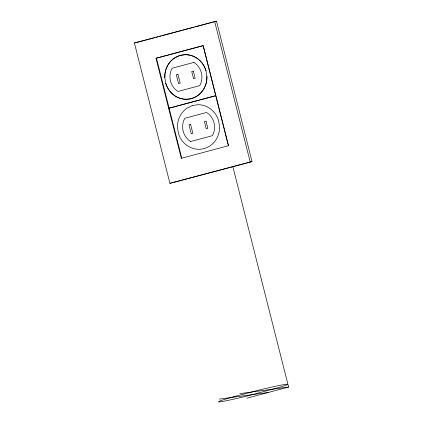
<?xml version="1.0" encoding="UTF-8"?>
<svg xmlns="http://www.w3.org/2000/svg" width="423" height="423" viewBox="0 0 423 423"><rect width="100%" height="100%" fill="white"/><g stroke="black" fill="none" stroke-linecap="round" stroke-linejoin="round"><path stroke-width="0.63" d="M134.392 42.913L216.491 21.15L252.023 161.581L169.93 183.344L134.392 42.913L136.248 42.665M136.883 42.496L154.718 37.716M155.992 37.372L157.901 36.859M159.175 36.515L161.084 36.008M162.358 35.664L181.462 30.541M182.736 30.202L187.833 28.833M189.107 28.494L194.199 27.125M195.474 26.786L211.394 22.514M212.669 22.176L216.491 21.15M156.002 58.332L203.23 45.668L228.536 145.676L181.308 158.339L155.981 58.242L203.056 45.621L228.383 145.718M168.645 108.293L215.719 95.667M168.655 108.336L215.73 95.714M190.561 141.531L212.452 135.661A16.946 15.968 82.3 0 0 206.577 112.449L184.745 118.303A16.946 15.968 82.3 0 0 190.62 141.515M169.93 183.344L252.023 161.581M247.074 398.17L288.608 387.034L232.846 166.667M239.846 393.623L288.608 387.034M219.463 399.09L268.224 392.496M214.635 21.399L250.173 161.829M156.462 58.115L181.79 158.207M164.822 77.578L165.784 83.363A22.308 21.028 82.3 0 0 189.515 99.008A22.308 21.028 82.3 0 0 206.895 76.383L205.927 70.593A22.308 21.028 82.3 0 0 182.197 54.948A22.308 21.028 82.3 0 0 164.822 77.578A22.308 21.028 82.3 0 1 174.556 58.014L179.537 55.64L184.946 54.72A22.308 21.028 82.3 0 1 205.938 70.636M206.884 76.336A22.308 21.028 82.3 0 1 189.504 98.966A22.308 21.028 82.3 0 1 165.774 83.32M192.185 105.644L187.209 108.018A22.308 21.028 82.3 0 0 177.486 127.624L178.437 133.367A22.308 21.028 82.3 0 0 202.168 149.012A22.308 21.028 82.3 0 0 219.548 126.382L218.591 120.64A22.308 21.028 82.3 0 0 197.599 104.724L192.185 105.644M233.332 396.832L226.696 398.767A35.564 1.428 -14.2 0 0 247.101 396.013L279.503 387.325A35.564 1.428 -14.2 0 0 259.098 390.08L233.332 396.832M193.914 62.403L172.082 68.256A16.946 15.968 82.3 0 0 177.956 91.468L199.788 85.615A16.946 15.968 82.3 0 0 193.914 62.403M177.919 74.284L176.317 74.718L178.591 83.701L180.193 83.273L177.919 74.284M193.343 71.122L191.741 71.55L193.554 78.72L195.156 78.287L193.343 71.122M190.583 124.33L188.981 124.764L191.254 133.747L192.856 133.319L190.583 124.33M206.006 121.168L204.404 121.597L206.218 128.766L207.82 128.333L206.006 121.168"/></g></svg>
